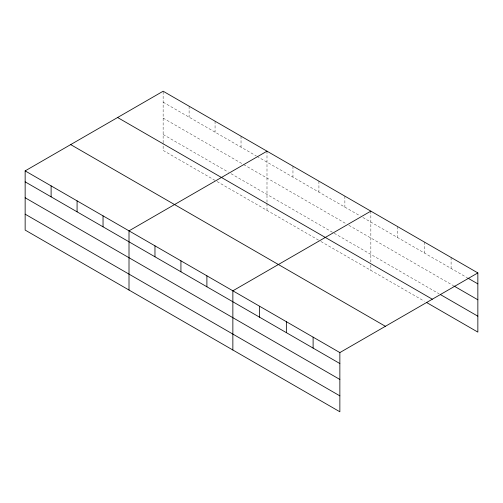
<?xml version="1.0" encoding="UTF-8"?>
<svg xmlns="http://www.w3.org/2000/svg" width="503" height="503" viewBox="0 0 503 503"><rect width="100%" height="100%" fill="white"/><g stroke="black" fill="none" stroke-linecap="round" stroke-linejoin="round"><path stroke-width="0.38" stroke-dasharray="2.52 1.89" d="M163.135 142.833L163.142 91.219M163.142 102.178L256.341 155.987M257.008 156.376L360.198 215.95M362.858 217.485L467.149 277.7M163.135 118.098L243.024 164.217M243.691 164.607L346.215 223.797M348.881 225.331L453.109 285.509M163.135 134.496L228.381 172.164M231.047 173.698L333.564 232.895M334.231 233.279L439.062 293.802M215.064 180.395L163.135 150.416L163.135 143.594M217.063 181.545L318.921 240.352M320.92 241.509L424.35 301.222M451.097 257.473L451.097 268.432M424.35 242.031L424.35 252.99M397.596 226.589L397.596 237.542M370.849 211.141L370.849 261.994M370.849 265.031L370.849 270.337M344.882 196.151L344.882 207.11M318.921 181.162L318.921 192.121M292.96 166.172L292.96 177.131M266.992 151.183L266.992 202.797M266.992 203.552L266.992 210.373M241.031 136.194L241.031 147.146M215.064 121.204L215.064 132.157M189.103 106.215L189.103 117.168"/><path stroke-width="0.75" d="M25.15 170.888L339.858 352.584L339.865 411.781L25.15 230.078L25.15 170.888L163.142 91.219L477.85 272.922L477.85 332.112L426.355 302.378M266.992 151.183L129.007 230.846L129.007 290.042M370.849 211.141L232.858 290.809L232.858 350M339.858 352.584L477.85 272.922M467.821 278.084L477.85 283.874M453.775 285.893L477.85 299.794M440.402 294.569L477.85 316.192M117.601 117.513L432.316 299.21M70.684 144.6L385.399 326.296M25.15 181.847L339.858 363.543M25.15 197.761L339.865 379.463M25.15 214.165L339.865 395.861M313.111 337.142L313.111 348.101M286.358 321.7L286.358 332.653M259.611 306.252L259.611 317.211M206.896 275.82L206.896 286.779M180.929 260.831L180.929 271.783M154.968 245.841L154.968 256.794M103.04 215.856L103.04 226.815M77.078 200.867L77.078 211.826M51.111 185.877L51.111 196.836"/></g></svg>
